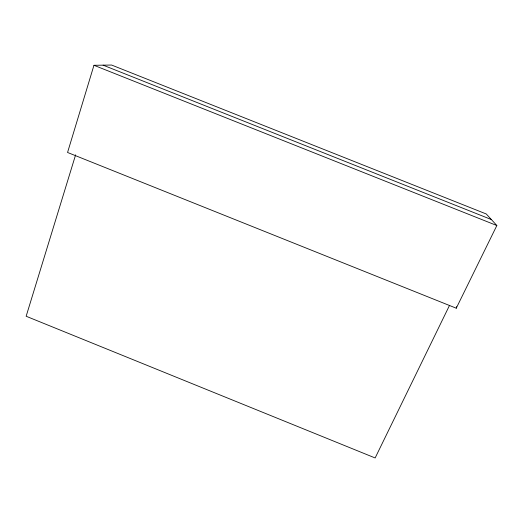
<?xml version="1.0" encoding="UTF-8"?>
<svg xmlns="http://www.w3.org/2000/svg" width="523" height="523" viewBox="0 0 523 523"><rect width="100%" height="100%" fill="white"/><g stroke="black" fill="none" stroke-linecap="round" stroke-linejoin="round"><path stroke-width="0.78" d="M456.259 308.204L496.85 225.531L486.279 213.979L111.602 65.042L93.963 65.29L67.559 152.474L456.259 308.204L456.625 306.635M75.619 154.834L26.15 316.252L375.141 457.958L449.532 305.373M103.103 65.159L491.372 219.542M93.963 65.29L496.85 225.531"/></g></svg>
